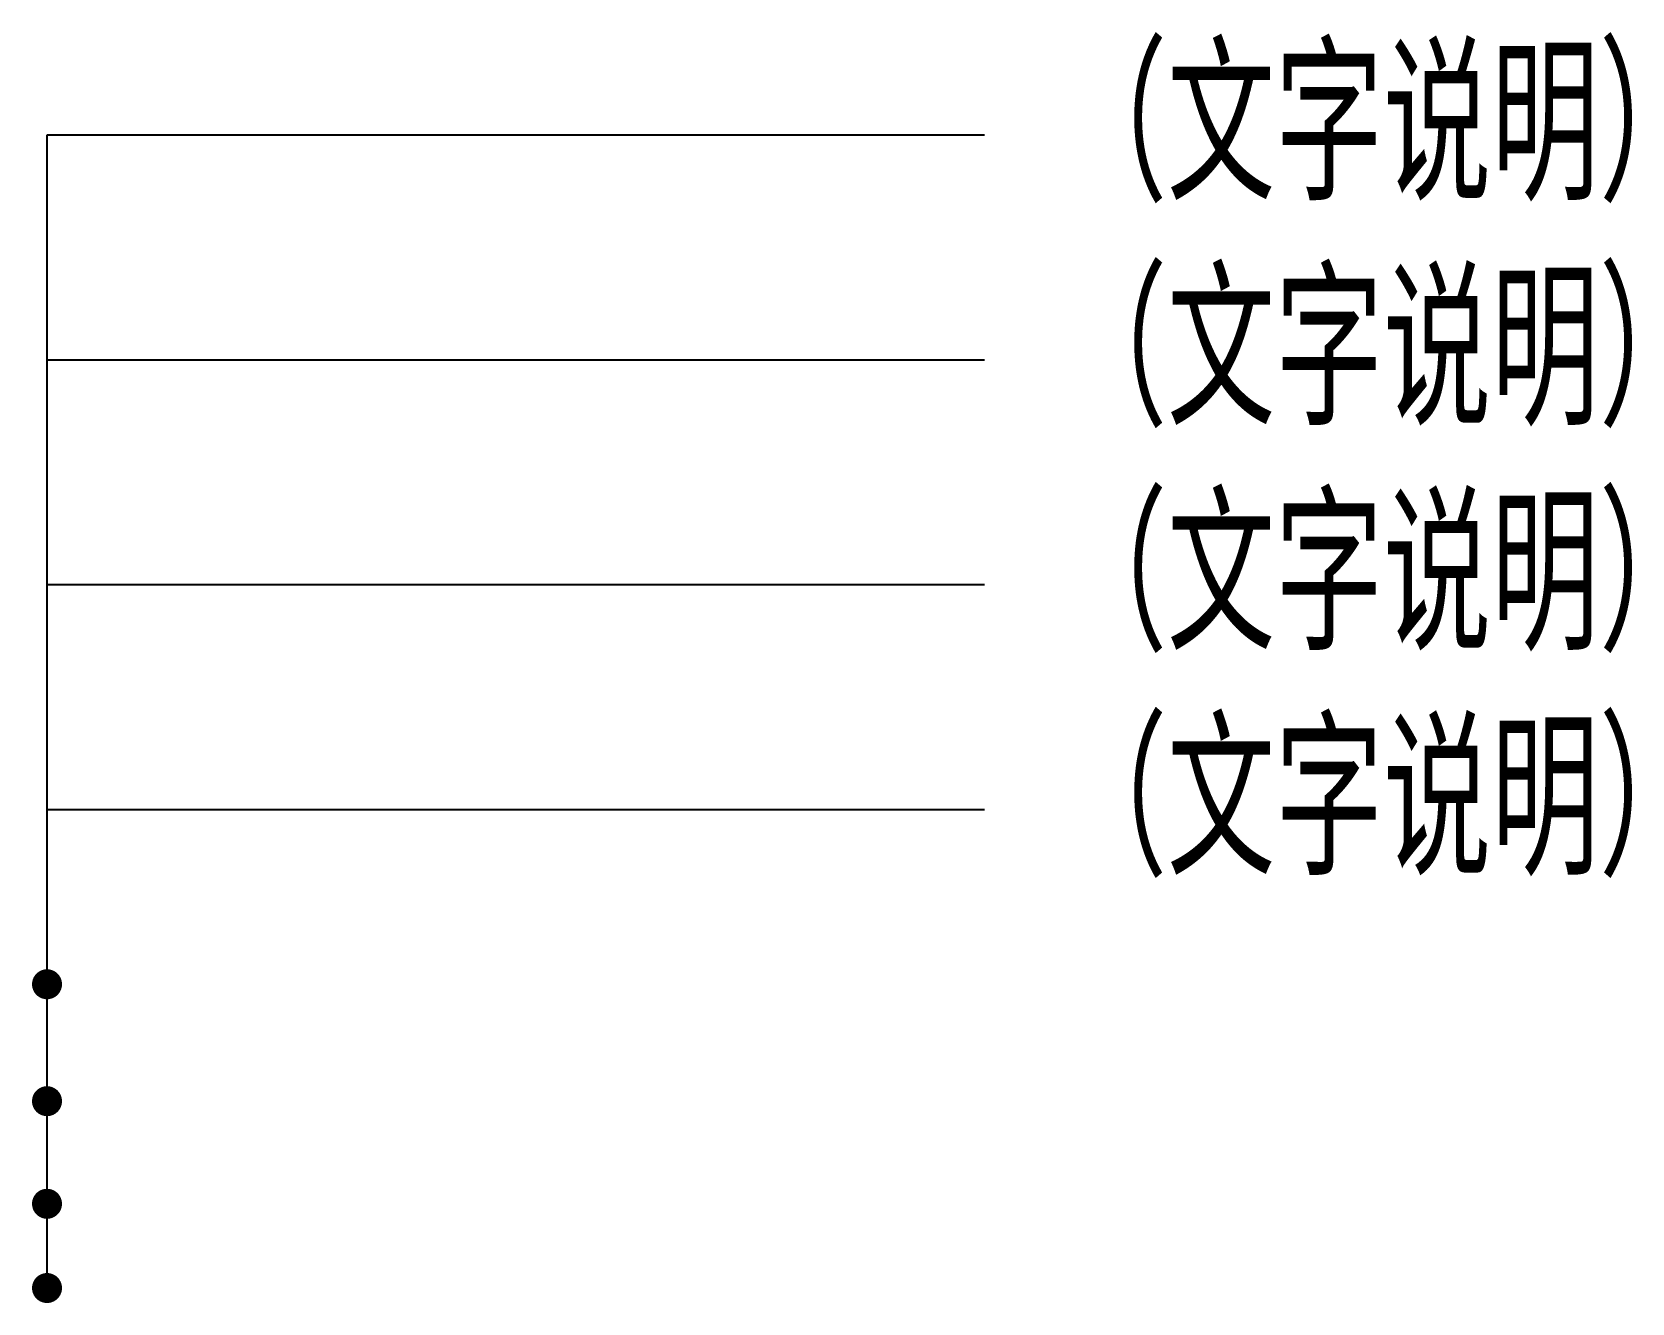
# Model space of a CAD drawing. Extents: x -43 to 4224, y -41 to 3349.
import ezdxf

# ---------------------------------------------------------------- set-up
doc = ezdxf.new("R2010")
doc.units = 0
doc.header["$LTSCALE"] = 1000
doc.header["$MEASUREMENT"] = 0
doc.layers.add('DIM_SYMB', color=3, linetype='Continuous')
doc.styles.add('国标', font='gbenor.shx', dxfattribs={"bigfont": 'gbcbig.shx'})

msp = doc.modelspace()

# ---------------------------------------------------------------- linework, layer by layer
at = {"layer": 'DIM_SYMB', "color": 4}
for p, q in [((-3.3, 809), (-3.3, 3075)), ((-3.3, 3075), (-3.3, 3075)), ((-3.3, 3075), (2496.7, 3075)), ((-3.3, 497.1), (-3.3, 2475)), ((-3.3, 2475), (-3.3, 2475)), ((-3.3, 2475), (2496.7, 2475)), ((-3.3, 223.4), (-3.3, 1875)), ((-3.3, 1875), (-3.3, 1875)), ((-3.3, 1875), (2496.7, 1875)), ((-3.3, -1.3), (-3.3, 1275)), ((-3.3, 1275), (-3.3, 1275)), ((-3.3, 1275), (2496.7, 1275))]:
    msp.add_line(p, q, dxfattribs=at)
at = {"layer": 'DIM_SYMB', "color": 4, "const_width": 40}
for points in [[(-3.3, 789, 1), (-3.3, 829, 1)], [(-3.3, 789, 1), (-3.3, 829, 1)], [(-3.3, 477.1, 1), (-3.3, 517.1, 1)], [(-3.3, 477.1, 1), (-3.3, 517.1, 1)], [(-3.3, 203.4, 1), (-3.3, 243.4, 1)], [(-3.3, 203.4, 1), (-3.3, 243.4, 1)], [(-3.3, -21.3, 1), (-3.3, 18.7, 1)], [(-3.3, -21.3, 1), (-3.3, 18.7, 1)]]:
    msp.add_lwpolyline(points, format="xyb", close=True, dxfattribs=at)

# ---------------------------------------------------------------- texts
at = {"color": 7, "style": '国标'}
for p in [(2696.2, 2900), (2696.2, 2300), (2696.2, 1700), (2696.2, 1100)]:
    msp.add_text('（文字说明）', height=400, dxfattribs=at).set_placement(p)

doc.saveas('drawing.dxf')
